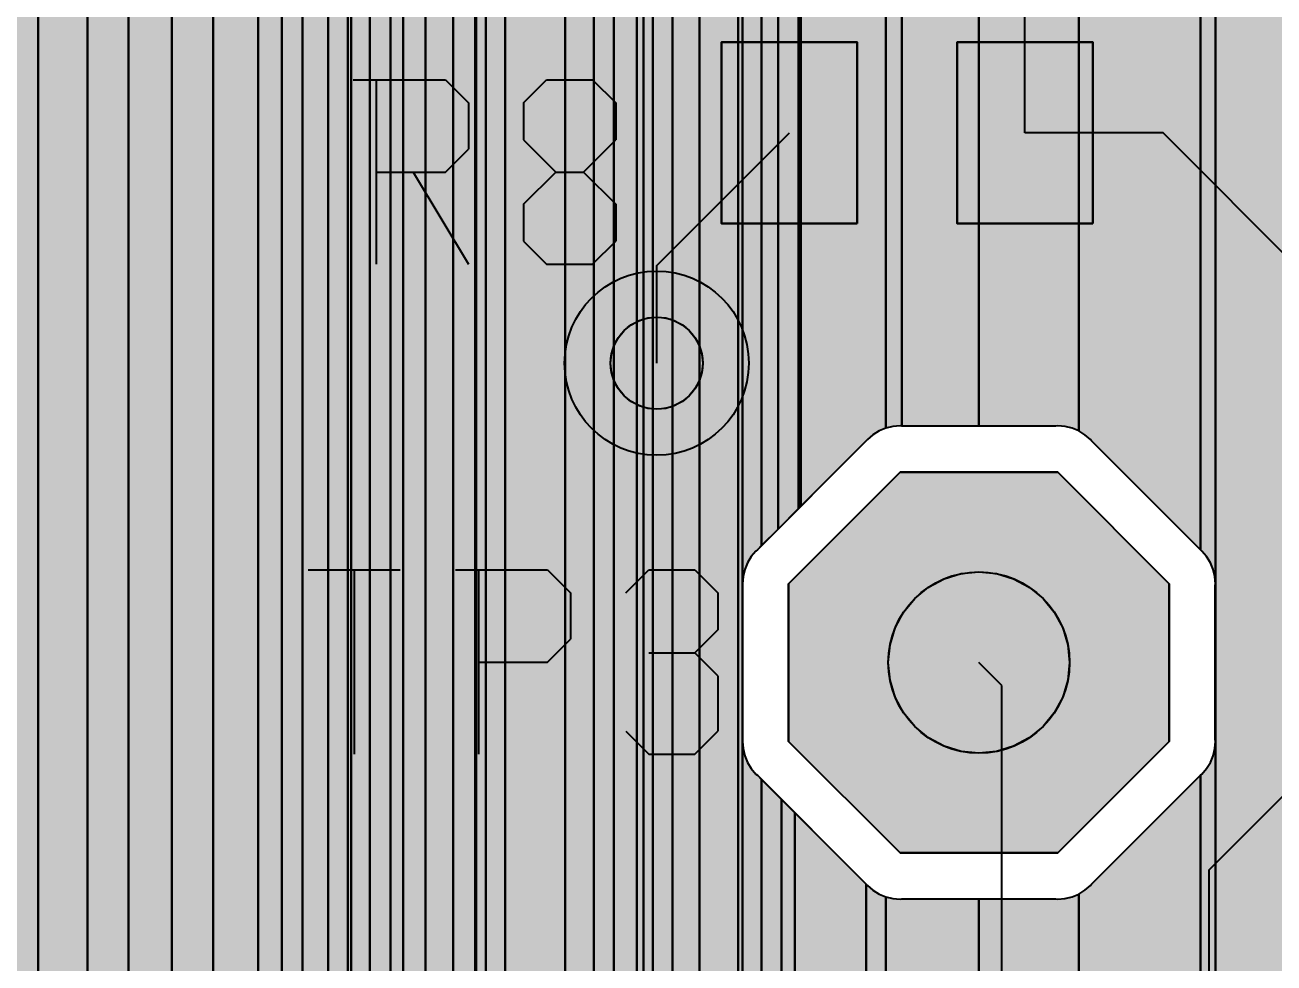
# Model space of a CAD drawing. Header units: millimetres. Extents: x 1.4 to 58.4, y 2.1 to 36.1.
# Drawn here: x 19.38 to 26.27, y 21.4 to 26.57 of the extents above; entities that cross this region are included whole.
import ezdxf

# ---------------------------------------------------------------- set-up
doc = ezdxf.new("R2010")
doc.units = ezdxf.units.MM
for name, color, linetype in [('bottom_copper', 7, 'Continuous'), ('drill_plated', 7, 'Continuous'), ('top_copper', 7, 'Continuous'), ('top_silk', 7, 'Continuous')]:
    doc.layers.add(name, color=color, linetype=linetype)

# ---------------------------------------------------------------- blocks, each defined once
blk = doc.blocks.new('Block12349')
at = {"layer": 'bottom_copper', "lineweight": 40}
for points in [[(0, 21.343), (-0.0369, 21.3583), (-0.0758, 21.3676), (-0.1157, 21.3708), (-0.1256, 21.37), (-0.5506, 21.37), (-0.5506, 32.385), (0, 32.385), (0, 21.343)], [(0.672, 20.6876), (0.071, 21.2886), (0.0645, 21.2962), (0.0341, 21.3221), (0, 21.343), (0, 32.385), (0.672, 32.385), (0.672, 20.6876)], [(0.7542, 20.5009), (0.7511, 20.5407), (0.7417, 20.5797), (0.7264, 20.6166), (0.7055, 20.6507), (0.6796, 20.6811), (0.672, 20.6876), (0.672, 32.385), (0.7542, 32.385), (0.7542, 20.5009)], [(1.4791, 0), (0.7542, 0), (0.7542, 32.385), (1.4791, 32.385), (1.4791, 0)], [(0.7542, 19.6311), (0.7534, 19.641), (0.7534, 20.491), (0.7542, 20.5009), (0.7542, 19.6311)], [(0.7542, 0), (0.672, 0), (0.672, 19.4444), (0.6796, 19.4509), (0.7055, 19.4813), (0.7264, 19.5154), (0.7417, 19.5523), (0.751, 19.5912), (0.7542, 19.6311), (0.7542, 0)], [(0.672, 0), (0, 0), (0, 18.789), (0.0341, 18.8099), (0.0645, 18.8358), (0.071, 18.8434), (0.672, 19.4444), (0.672, 0)], [(0, 0), (-0.5506, 0), (-0.5506, 18.762), (-0.1257, 18.762), (-0.1157, 18.7612), (-0.0759, 18.7643), (-0.0369, 18.7737), (0, 18.789), (0, 0)]]:
    blk.add_hatch(color=7, dxfattribs=at).paths.add_polyline_path(points, flags=0)
at = {"layer": 'bottom_copper', "color": 7, "lineweight": 40}
for points in [[(0, 21.343), (-0.0369, 21.3583), (-0.0758, 21.3676), (-0.1157, 21.3708), (-0.1256, 21.37), (-0.5506, 21.37), (-0.5506, 32.385), (0, 32.385), (0, 21.343)], [(0.672, 20.6876), (0.071, 21.2886), (0.0645, 21.2962), (0.0341, 21.3221), (0, 21.343), (0, 32.385), (0.672, 32.385), (0.672, 20.6876)], [(0.7542, 20.5009), (0.7511, 20.5407), (0.7417, 20.5797), (0.7264, 20.6166), (0.7055, 20.6507), (0.6796, 20.6811), (0.672, 20.6876), (0.672, 32.385), (0.7542, 32.385), (0.7542, 20.5009)], [(1.4791, 0), (0.7542, 0), (0.7542, 32.385), (1.4791, 32.385), (1.4791, 0)], [(0.7542, 19.6311), (0.7534, 19.641), (0.7534, 20.491), (0.7542, 20.5009), (0.7542, 19.6311)], [(0.7542, 0), (0.672, 0), (0.672, 19.4444), (0.6796, 19.4509), (0.7055, 19.4813), (0.7264, 19.5154), (0.7417, 19.5523), (0.751, 19.5912), (0.7542, 19.6311), (0.7542, 0)], [(0.672, 0), (0, 0), (0, 18.789), (0.0341, 18.8099), (0.0645, 18.8358), (0.071, 18.8434), (0.672, 19.4444), (0.672, 0)], [(0, 0), (-0.5506, 0), (-0.5506, 18.762), (-0.1257, 18.762), (-0.1157, 18.7612), (-0.0759, 18.7643), (-0.0369, 18.7737), (0, 18.789), (0, 0)]]:
    blk.add_lwpolyline(points, close=True, dxfattribs=at)
blk = doc.blocks.new('Block15609')
at = {"layer": 'bottom_copper', "lineweight": 40}
for points in [[(2.54, 21.3583), (2.5031, 21.343), (2.469, 21.3221), (2.4386, 21.2962), (2.4321, 21.2886), (2.0717, 20.9282), (2.0717, 32.385), (2.54, 32.385), (2.54, 21.3583)], [(2.6287, 21.37), (2.6188, 21.3708), (2.579, 21.3677), (2.54, 21.3583), (2.54, 32.385), (2.6287, 32.385), (2.6288, 21.37)], [(3.0537, 21.37), (2.6288, 21.37), (2.6288, 32.385), (3.0537, 32.385), (3.0537, 21.37)], [(2.0717, 20.9282), (2.0582, 20.9147), (2.0582, 27.7012), (2.0659, 27.7197), (2.0705, 27.7391), (2.0717, 27.7591), (2.0717, 20.9282)], [(2.0582, 20.9147), (1.9451, 20.8016), (1.9451, 27.6317), (1.9646, 27.6333), (1.9841, 27.6379), (2.0025, 27.6456), (2.0196, 27.656), (2.0348, 27.669), (2.0478, 27.6842), (2.0582, 27.7012), (2.0582, 20.9147)], [(1.9451, 20.8016), (1.8546, 20.7111), (1.8546, 27.3098), (1.9075, 27.3627), (1.9208, 27.3776), (1.9312, 27.3946), (1.9389, 27.4131), (1.9435, 27.4325), (1.9451, 27.4525), (1.9451, 20.8016)], [(1.8546, 20.7111), (1.8312, 20.6877), (1.8235, 20.6811), (1.7978, 20.6509), (1.7767, 20.6166), (1.7614, 20.5797), (1.7521, 20.5408), (1.7489, 20.5009), (1.7489, 27.2041), (1.8546, 27.3098), (1.8546, 20.7111)], [(1.725, 13.9534), (1.6227, 14.016), (1.5119, 14.0619), (1.5119, 26.9671), (1.725, 27.1802), (1.725, 13.9534)], [(1.7489, 13.933), (1.725, 13.9534), (1.725, 27.1802), (1.7489, 27.2041), (1.7489, 13.933)], [(0, 13.9065), (-0.1225, 13.9065), (-0.1225, 27.113), (0, 26.9906), (0, 13.9065)], [(0.2806, 13.9065), (0.2743, 13.9065), (0.2743, 26.9776), (0.279, 26.9971), (0.2806, 27.017), (0.2806, 13.9065)], [(0.3324, 13.9065), (0.2806, 13.9065), (0.2806, 27.0692), (0.3324, 27.0174), (0.3324, 13.9065)], [(1.2548, 14.0977), (1.203, 14.0936), (1.203, 27.0174), (1.2548, 27.0692), (1.2548, 14.0977)], [(1.3623, 14.0925), (1.2757, 14.0994), (1.2548, 14.0977), (1.2548, 27.017), (1.2564, 26.9971), (1.2611, 26.9776), (1.2687, 26.9592), (1.2792, 26.9421), (1.2921, 26.9269), (1.3073, 26.9139), (1.3244, 26.9035), (1.3429, 26.8958), (1.3623, 26.8912), (1.3623, 14.0925)], [(0.1532, 13.9065), (0, 13.9065), (0, 26.9906), (0.0634, 26.9272), (0.0783, 26.9139), (0.0953, 26.9035), (0.1138, 26.8958), (0.1332, 26.8912), (0.1532, 26.8896), (0.1532, 13.9065)], [(0.2743, 13.9065), (0.1532, 13.9065), (0.1532, 26.8896), (0.1731, 26.8912), (0.1925, 26.8958), (0.211, 26.9035), (0.2281, 26.9139), (0.243, 26.9266), (0.2562, 26.9421), (0.2667, 26.9592), (0.2743, 26.9776), (0.2743, 13.9065)], [(1.5119, 14.0619), (1.3953, 14.0899), (1.3623, 14.0925), (1.3623, 26.8912), (1.3822, 26.8896), (1.4022, 26.8912), (1.4216, 26.8958), (1.4401, 26.9035), (1.4571, 26.9139), (1.472, 26.9272), (1.5119, 26.9671), (1.5119, 14.0619)], [(0.4398, 13.9065), (0.3328, 13.9065), (0.3324, 26.89), (0.334, 26.8701), (0.3386, 26.8506), (0.3463, 26.8322), (0.3567, 26.8151), (0.3697, 26.7999), (0.3849, 26.7869), (0.4019, 26.7765), (0.4204, 26.7688), (0.4398, 26.7642), (0.4398, 13.9065)], [(1.2026, 14.0936), (1.1657, 14.0907), (1.1657, 26.7999), (1.1787, 26.8151), (1.1891, 26.8322), (1.1968, 26.8506), (1.2014, 26.8701), (1.203, 26.89), (1.203, 14.0936)], [(0.7715, 13.9065), (0.4398, 13.9065), (0.4398, 26.7642), (0.4597, 26.763), (0.7715, 26.763), (0.7715, 13.9065)], [(0.9287, 14.016), (0.8264, 13.9534), (0.7715, 13.9065), (0.7715, 26.763), (0.9287, 26.763), (0.9287, 14.016)], [(1.0395, 14.0619), (0.9287, 14.016), (0.9287, 26.763), (1.0395, 26.763), (1.0395, 14.0619)], [(1.1657, 14.0907), (1.1561, 14.0899), (1.0395, 14.0619), (1.0395, 26.763), (1.0756, 26.763), (1.0956, 26.7642), (1.115, 26.7688), (1.1335, 26.7765), (1.1505, 26.7869), (1.1657, 26.7999), (1.1657, 14.0907)], [(1.7497, 19.641), (1.7489, 19.6311), (1.7489, 20.5009), (1.7497, 20.491), (1.7497, 19.641)], [(1.8546, 13.8305), (1.8162, 13.8755), (1.7489, 13.933), (1.7489, 19.6311), (1.752, 19.5913), (1.7614, 19.5523), (1.7767, 19.5154), (1.7976, 19.4813), (1.8235, 19.4509), (1.8311, 19.4444), (1.8546, 19.4209), (1.8546, 13.8305)], [(1.9646, 13.6629), (1.9567, 13.682), (1.8941, 13.7843), (1.8546, 13.8305), (1.8546, 19.4209), (1.9646, 19.3109), (1.9646, 13.6629)], [(2.0377, 13.335), (2.0306, 13.4546), (2.0026, 13.5712), (1.9646, 13.6629), (1.9646, 19.3109), (2.0377, 19.2378), (2.0377, 13.335)], [(2.4321, 0), (2.0377, 0), (2.0377, 19.2378), (2.4321, 18.8434), (2.4321, 0)], [(2.54, 0), (2.4321, 0), (2.4321, 18.8434), (2.4386, 18.8358), (2.469, 18.8099), (2.5031, 18.789), (2.54, 18.7737), (2.54, 0)], [(3.0537, 0), (2.54, 0), (2.54, 18.7737), (2.5789, 18.7644), (2.6188, 18.7612), (2.6287, 18.762), (3.0537, 18.762), (3.0537, 0)]]:
    blk.add_hatch(color=7, dxfattribs=at).paths.add_polyline_path(points, flags=0)
at = {"layer": 'bottom_copper', "color": 7, "lineweight": 40}
for points in [[(2.54, 21.3583), (2.5031, 21.343), (2.469, 21.3221), (2.4386, 21.2962), (2.4321, 21.2886), (2.0717, 20.9282), (2.0717, 32.385), (2.54, 32.385), (2.54, 21.3583)], [(2.6287, 21.37), (2.6188, 21.3708), (2.579, 21.3677), (2.54, 21.3583), (2.54, 32.385), (2.6287, 32.385), (2.6288, 21.37)], [(3.0537, 21.37), (2.6288, 21.37), (2.6288, 32.385), (3.0537, 32.385), (3.0537, 21.37)], [(2.0717, 20.9282), (2.0582, 20.9147), (2.0582, 27.7012), (2.0659, 27.7197), (2.0705, 27.7391), (2.0717, 27.7591), (2.0717, 20.9282)], [(2.0582, 20.9147), (1.9451, 20.8016), (1.9451, 27.6317), (1.9646, 27.6333), (1.9841, 27.6379), (2.0025, 27.6456), (2.0196, 27.656), (2.0348, 27.669), (2.0478, 27.6842), (2.0582, 27.7012), (2.0582, 20.9147)], [(1.9451, 20.8016), (1.8546, 20.7111), (1.8546, 27.3098), (1.9075, 27.3627), (1.9208, 27.3776), (1.9312, 27.3946), (1.9389, 27.4131), (1.9435, 27.4325), (1.9451, 27.4525), (1.9451, 20.8016)], [(1.8546, 20.7111), (1.8312, 20.6877), (1.8235, 20.6811), (1.7978, 20.6509), (1.7767, 20.6166), (1.7614, 20.5797), (1.7521, 20.5408), (1.7489, 20.5009), (1.7489, 27.2041), (1.8546, 27.3098), (1.8546, 20.7111)], [(1.725, 13.9534), (1.6227, 14.016), (1.5119, 14.0619), (1.5119, 26.9671), (1.725, 27.1802), (1.725, 13.9534)], [(1.7489, 13.933), (1.725, 13.9534), (1.725, 27.1802), (1.7489, 27.2041), (1.7489, 13.933)], [(0, 13.9065), (-0.1225, 13.9065), (-0.1225, 27.113), (0, 26.9906), (0, 13.9065)], [(0.2806, 13.9065), (0.2743, 13.9065), (0.2743, 26.9776), (0.279, 26.9971), (0.2806, 27.017), (0.2806, 13.9065)], [(0.3324, 13.9065), (0.2806, 13.9065), (0.2806, 27.0692), (0.3324, 27.0174), (0.3324, 13.9065)], [(1.2548, 14.0977), (1.203, 14.0936), (1.203, 27.0174), (1.2548, 27.0692), (1.2548, 14.0977)], [(1.3623, 14.0925), (1.2757, 14.0994), (1.2548, 14.0977), (1.2548, 27.017), (1.2564, 26.9971), (1.2611, 26.9776), (1.2687, 26.9592), (1.2792, 26.9421), (1.2921, 26.9269), (1.3073, 26.9139), (1.3244, 26.9035), (1.3429, 26.8958), (1.3623, 26.8912), (1.3623, 14.0925)], [(0.1532, 13.9065), (0, 13.9065), (0, 26.9906), (0.0634, 26.9272), (0.0783, 26.9139), (0.0953, 26.9035), (0.1138, 26.8958), (0.1332, 26.8912), (0.1532, 26.8896), (0.1532, 13.9065)], [(0.2743, 13.9065), (0.1532, 13.9065), (0.1532, 26.8896), (0.1731, 26.8912), (0.1925, 26.8958), (0.211, 26.9035), (0.2281, 26.9139), (0.243, 26.9266), (0.2562, 26.9421), (0.2667, 26.9592), (0.2743, 26.9776), (0.2743, 13.9065)], [(1.5119, 14.0619), (1.3953, 14.0899), (1.3623, 14.0925), (1.3623, 26.8912), (1.3822, 26.8896), (1.4022, 26.8912), (1.4216, 26.8958), (1.4401, 26.9035), (1.4571, 26.9139), (1.472, 26.9272), (1.5119, 26.9671), (1.5119, 14.0619)], [(0.4398, 13.9065), (0.3328, 13.9065), (0.3324, 26.89), (0.334, 26.8701), (0.3386, 26.8506), (0.3463, 26.8322), (0.3567, 26.8151), (0.3697, 26.7999), (0.3849, 26.7869), (0.4019, 26.7765), (0.4204, 26.7688), (0.4398, 26.7642), (0.4398, 13.9065)], [(1.2026, 14.0936), (1.1657, 14.0907), (1.1657, 26.7999), (1.1787, 26.8151), (1.1891, 26.8322), (1.1968, 26.8506), (1.2014, 26.8701), (1.203, 26.89), (1.203, 14.0936)], [(0.7715, 13.9065), (0.4398, 13.9065), (0.4398, 26.7642), (0.4597, 26.763), (0.7715, 26.763), (0.7715, 13.9065)], [(0.9287, 14.016), (0.8264, 13.9534), (0.7715, 13.9065), (0.7715, 26.763), (0.9287, 26.763), (0.9287, 14.016)], [(1.0395, 14.0619), (0.9287, 14.016), (0.9287, 26.763), (1.0395, 26.763), (1.0395, 14.0619)], [(1.1657, 14.0907), (1.1561, 14.0899), (1.0395, 14.0619), (1.0395, 26.763), (1.0756, 26.763), (1.0956, 26.7642), (1.115, 26.7688), (1.1335, 26.7765), (1.1505, 26.7869), (1.1657, 26.7999), (1.1657, 14.0907)], [(1.7497, 19.641), (1.7489, 19.6311), (1.7489, 20.5009), (1.7497, 20.491), (1.7497, 19.641)], [(1.8546, 13.8305), (1.8162, 13.8755), (1.7489, 13.933), (1.7489, 19.6311), (1.752, 19.5913), (1.7614, 19.5523), (1.7767, 19.5154), (1.7976, 19.4813), (1.8235, 19.4509), (1.8311, 19.4444), (1.8546, 19.4209), (1.8546, 13.8305)], [(1.9646, 13.6629), (1.9567, 13.682), (1.8941, 13.7843), (1.8546, 13.8305), (1.8546, 19.4209), (1.9646, 19.3109), (1.9646, 13.6629)], [(2.0377, 13.335), (2.0306, 13.4546), (2.0026, 13.5712), (1.9646, 13.6629), (1.9646, 19.3109), (2.0377, 19.2378), (2.0377, 13.335)], [(2.4321, 0), (2.0377, 0), (2.0377, 19.2378), (2.4321, 18.8434), (2.4321, 0)], [(2.54, 0), (2.4321, 0), (2.4321, 18.8434), (2.4386, 18.8358), (2.469, 18.8099), (2.5031, 18.789), (2.54, 18.7737), (2.54, 0)], [(3.0537, 0), (2.54, 0), (2.54, 18.7737), (2.5789, 18.7644), (2.6188, 18.7612), (2.6287, 18.762), (3.0537, 18.762), (3.0537, 0)]]:
    blk.add_lwpolyline(points, close=True, dxfattribs=at)
blk = doc.blocks.new('Block17461')
at = {"layer": 'bottom_copper', "lineweight": 40}
for points in [[(2.0298, 14.8003), (1.9672, 14.698), (1.9213, 14.5872), (1.8933, 14.4706), (1.8839, 14.351), (1.8839, 32.385), (2.0298, 32.385), (2.0298, 14.8003)], [(2.3012, 15.032), (2.1989, 14.9694), (2.1077, 14.8915), (2.0298, 14.8003), (2.0298, 32.385), (2.3012, 32.385), (2.3012, 15.032)], [(2.5286, 15.1059), (2.412, 15.0779), (2.3012, 15.032), (2.3012, 32.385), (2.5286, 32.385), (2.5286, 15.1059)], [(2.7678, 15.1059), (2.6482, 15.1153), (2.5286, 15.1059), (2.5286, 32.385), (2.7678, 32.385), (2.7678, 15.1059)], [(2.9952, 15.032), (2.8844, 15.0779), (2.7678, 15.1059), (2.7678, 32.385), (2.9952, 32.385), (2.9952, 15.032)], [(3.2443, 14.8264), (3.1887, 14.8915), (3.0975, 14.9694), (2.9952, 15.032), (2.9952, 32.385), (3.2443, 32.385), (3.2443, 14.8264)], [(3.3748, 14.5879), (3.3292, 14.698), (3.2666, 14.8003), (3.2443, 14.8264), (3.2443, 32.385), (3.3748, 32.385), (3.3748, 14.5879)], [(3.4871, 14.3203), (3.4073, 14.4001), (3.4031, 14.4706), (3.3751, 14.5872), (3.3748, 14.5879), (3.3748, 32.385), (3.4871, 32.385), (3.4871, 14.3203)], [(3.6302, 14.1772), (3.4871, 14.3203), (3.4871, 32.385), (3.6302, 32.385), (3.6302, 14.1772)], [(3.7373, 14.0701), (3.6302, 14.1772), (3.6302, 27.7591), (3.6314, 27.7391), (3.636, 27.7197), (3.6437, 27.7012), (3.6541, 27.6842), (3.6671, 27.669), (3.6823, 27.656), (3.6994, 27.6456), (3.7178, 27.6379), (3.7373, 27.6332), (3.7373, 14.0701)], [(3.7568, 14.0506), (3.7373, 14.0701), (3.7373, 27.6332), (3.7568, 27.6317), (3.7568, 14.0506)], [(3.8603, 13.9471), (3.7568, 14.0506), (3.7568, 27.4525), (3.7584, 27.4325), (3.763, 27.4131), (3.7707, 27.3946), (3.7811, 27.3776), (3.7941, 27.363), (3.8603, 27.2968), (3.8603, 13.9471)], [(3.974, 13.9065), (3.9009, 13.9065), (3.8603, 13.9471), (3.8603, 27.2968), (3.974, 27.183), (3.974, 13.9065)], [(4.044, 13.9065), (3.974, 13.9065), (3.974, 27.183), (4.044, 27.113), (4.044, 13.9065)]]:
    blk.add_hatch(color=7, dxfattribs=at).paths.add_polyline_path(points, flags=0)
at = {"layer": 'bottom_copper', "color": 7, "lineweight": 40}
for points in [[(2.0298, 14.8003), (1.9672, 14.698), (1.9213, 14.5872), (1.8933, 14.4706), (1.8839, 14.351), (1.8839, 32.385), (2.0298, 32.385), (2.0298, 14.8003)], [(2.3012, 15.032), (2.1989, 14.9694), (2.1077, 14.8915), (2.0298, 14.8003), (2.0298, 32.385), (2.3012, 32.385), (2.3012, 15.032)], [(2.5286, 15.1059), (2.412, 15.0779), (2.3012, 15.032), (2.3012, 32.385), (2.5286, 32.385), (2.5286, 15.1059)], [(2.7678, 15.1059), (2.6482, 15.1153), (2.5286, 15.1059), (2.5286, 32.385), (2.7678, 32.385), (2.7678, 15.1059)], [(2.9952, 15.032), (2.8844, 15.0779), (2.7678, 15.1059), (2.7678, 32.385), (2.9952, 32.385), (2.9952, 15.032)], [(3.2443, 14.8264), (3.1887, 14.8915), (3.0975, 14.9694), (2.9952, 15.032), (2.9952, 32.385), (3.2443, 32.385), (3.2443, 14.8264)], [(3.3748, 14.5879), (3.3292, 14.698), (3.2666, 14.8003), (3.2443, 14.8264), (3.2443, 32.385), (3.3748, 32.385), (3.3748, 14.5879)], [(3.4871, 14.3203), (3.4073, 14.4001), (3.4031, 14.4706), (3.3751, 14.5872), (3.3748, 14.5879), (3.3748, 32.385), (3.4871, 32.385), (3.4871, 14.3203)], [(3.6302, 14.1772), (3.4871, 14.3203), (3.4871, 32.385), (3.6302, 32.385), (3.6302, 14.1772)], [(3.7373, 14.0701), (3.6302, 14.1772), (3.6302, 27.7591), (3.6314, 27.7391), (3.636, 27.7197), (3.6437, 27.7012), (3.6541, 27.6842), (3.6671, 27.669), (3.6823, 27.656), (3.6994, 27.6456), (3.7178, 27.6379), (3.7373, 27.6332), (3.7373, 14.0701)], [(3.7568, 14.0506), (3.7373, 14.0701), (3.7373, 27.6332), (3.7568, 27.6317), (3.7568, 14.0506)], [(3.8603, 13.9471), (3.7568, 14.0506), (3.7568, 27.4525), (3.7584, 27.4325), (3.763, 27.4131), (3.7707, 27.3946), (3.7811, 27.3776), (3.7941, 27.363), (3.8603, 27.2968), (3.8603, 13.9471)], [(3.974, 13.9065), (3.9009, 13.9065), (3.8603, 13.9471), (3.8603, 27.2968), (3.974, 27.183), (3.974, 13.9065)], [(4.044, 13.9065), (3.974, 13.9065), (3.974, 27.183), (4.044, 27.113), (4.044, 13.9065)]]:
    blk.add_lwpolyline(points, close=True, dxfattribs=at)

msp = doc.modelspace()

# ---------------------------------------------------------------- hatches: boundary and pattern name
at = {"layer": 'bottom_copper', "lineweight": 40}
for points in [[(23.1171, 24.6554), (23.1027, 24.6078), (23.0792, 24.5639), (23.0476, 24.5254), (23.0091, 24.4938), (22.9652, 24.4703), (22.9176, 24.4559), (22.868, 24.451), (22.8184, 24.4559), (22.7708, 24.4703), (22.7269, 24.4938), (22.6884, 24.5254), (22.6568, 24.5639), (22.6333, 24.6078), (22.6189, 24.6554), (22.614, 24.705), (22.6189, 24.7546), (22.6333, 24.8022), (22.6568, 24.8461), (22.6884, 24.8846), (22.7269, 24.9162), (22.7708, 24.9397), (22.8184, 24.9541), (22.868, 24.959), (22.9176, 24.9541), (22.9652, 24.9397), (23.0091, 24.9162), (23.0476, 24.8846), (23.0792, 24.8461), (23.1027, 24.8022), (23.1171, 24.7546), (23.122, 24.705), (23.1171, 24.6554)], [(25.696, 22.6191), (25.0809, 22.004), (24.2111, 22.004), (23.596, 22.6191), (23.596, 23.4889), (24.2111, 24.104), (25.0809, 24.104), (25.696, 23.4889), (25.696, 22.6191)], [(25.1364, 22.9565), (25.1079, 22.8627), (25.0617, 22.7762), (24.9996, 22.7004), (24.9238, 22.6383), (24.8373, 22.5921), (24.7435, 22.5636), (24.646, 22.554), (24.5485, 22.5636), (24.4547, 22.5921), (24.3682, 22.6383), (24.2924, 22.7004), (24.2303, 22.7762), (24.1841, 22.8627), (24.1556, 22.9565), (24.146, 23.054), (24.1556, 23.1515), (24.1841, 23.2453), (24.2303, 23.3318), (24.2924, 23.4076), (24.3682, 23.4697), (24.4547, 23.5159), (24.5485, 23.5444), (24.646, 23.554), (24.7435, 23.5444), (24.8373, 23.5159), (24.9238, 23.4697), (24.9996, 23.4076), (25.0617, 23.3318), (25.1079, 23.2453), (25.1364, 23.1515), (25.146, 23.054), (25.1364, 22.9565)]]:
    msp.add_hatch(color=7, dxfattribs=at).paths.add_polyline_path(points, flags=0)
at = {"layer": 'drill_plated', "lineweight": 40}
for points in [[(23.1171, 24.6554), (23.1027, 24.6078), (23.0792, 24.5639), (23.0476, 24.5254), (23.0091, 24.4938), (22.9652, 24.4703), (22.9176, 24.4559), (22.868, 24.451), (22.8184, 24.4559), (22.7708, 24.4703), (22.7269, 24.4938), (22.6884, 24.5254), (22.6568, 24.5639), (22.6333, 24.6078), (22.6189, 24.6554), (22.614, 24.705), (22.6189, 24.7546), (22.6333, 24.8022), (22.6568, 24.8461), (22.6884, 24.8846), (22.7269, 24.9162), (22.7708, 24.9397), (22.8184, 24.9541), (22.868, 24.959), (22.9176, 24.9541), (22.9652, 24.9397), (23.0091, 24.9162), (23.0476, 24.8846), (23.0792, 24.8461), (23.1027, 24.8022), (23.1171, 24.7546), (23.122, 24.705), (23.1171, 24.6554)], [(25.1364, 22.9565), (25.1079, 22.8627), (25.0617, 22.7762), (24.9996, 22.7004), (24.9238, 22.6383), (24.8373, 22.5921), (24.7435, 22.5636), (24.646, 22.554), (24.5485, 22.5636), (24.4547, 22.5921), (24.3682, 22.6383), (24.2924, 22.7004), (24.2303, 22.7762), (24.1841, 22.8627), (24.1556, 22.9565), (24.146, 23.054), (24.1556, 23.1515), (24.1841, 23.2453), (24.2303, 23.3318), (24.2924, 23.4076), (24.3682, 23.4697), (24.4547, 23.5159), (24.5485, 23.5444), (24.646, 23.554), (24.7435, 23.5444), (24.8373, 23.5159), (24.9238, 23.4697), (24.9996, 23.4076), (25.0617, 23.3318), (25.1079, 23.2453), (25.1364, 23.1515), (25.146, 23.054), (25.1364, 22.9565)]]:
    msp.add_hatch(color=7, dxfattribs=at).paths.add_polyline_path(points, flags=0)
at = {"layer": 'top_copper', "lineweight": 40}
for points in [[(23.9749, 25.4751), (23.2251, 25.4751), (23.2251, 26.4749), (23.9749, 26.4749), (23.9749, 25.4751)], [(25.2749, 25.4751), (24.5251, 25.4751), (24.5251, 26.4749), (25.2749, 26.4749), (25.2749, 25.4751)], [(23.1171, 24.6554), (23.1027, 24.6078), (23.0792, 24.5639), (23.0476, 24.5254), (23.0091, 24.4938), (22.9652, 24.4703), (22.9176, 24.4559), (22.868, 24.451), (22.8184, 24.4559), (22.7708, 24.4703), (22.7269, 24.4938), (22.6884, 24.5254), (22.6568, 24.5639), (22.6333, 24.6078), (22.6189, 24.6554), (22.614, 24.705), (22.6189, 24.7546), (22.6333, 24.8022), (22.6568, 24.8461), (22.6884, 24.8846), (22.7269, 24.9162), (22.7708, 24.9397), (22.8184, 24.9541), (22.868, 24.959), (22.9176, 24.9541), (22.9652, 24.9397), (23.0091, 24.9162), (23.0476, 24.8846), (23.0792, 24.8461), (23.1027, 24.8022), (23.1171, 24.7546), (23.122, 24.705), (23.1171, 24.6554)], [(25.696, 22.6191), (25.0809, 22.004), (24.2111, 22.004), (23.596, 22.6191), (23.596, 23.4889), (24.2111, 24.104), (25.0809, 24.104), (25.696, 23.4889), (25.696, 22.6191)], [(25.1364, 22.9565), (25.1079, 22.8627), (25.0617, 22.7762), (24.9996, 22.7004), (24.9238, 22.6383), (24.8373, 22.5921), (24.7435, 22.5636), (24.646, 22.554), (24.5485, 22.5636), (24.4547, 22.5921), (24.3682, 22.6383), (24.2924, 22.7004), (24.2303, 22.7762), (24.1841, 22.8627), (24.1556, 22.9565), (24.146, 23.054), (24.1556, 23.1515), (24.1841, 23.2453), (24.2303, 23.3318), (24.2924, 23.4076), (24.3682, 23.4697), (24.4547, 23.5159), (24.5485, 23.5444), (24.646, 23.554), (24.7435, 23.5444), (24.8373, 23.5159), (24.9238, 23.4697), (24.9996, 23.4076), (25.0617, 23.3318), (25.1079, 23.2453), (25.1364, 23.1515), (25.146, 23.054), (25.1364, 22.9565)]]:
    msp.add_hatch(color=7, dxfattribs=at).paths.add_polyline_path(points, flags=0)

# ---------------------------------------------------------------- linework, layer by layer
at = {"layer": 'bottom_copper', "color": 7, "lineweight": 40}
for p, q in [((24.646, 24.358), (24.646, 35.373)), ((24.646, 35.373), (24.646, 24.358)), ((21.4698, 16.8945), (21.4698, 30.101)), ((21.4698, 30.101), (21.4698, 16.8945)), ((24.0954, 24.331), (24.0613, 24.3101)), ((24.1323, 24.3463), (24.0954, 24.331)), ((24.1712, 24.3556), (24.1323, 24.3463)), ((24.1713, 24.3557), (24.1712, 24.3556)), ((24.2111, 24.3588), (24.1713, 24.3557)), ((24.221, 24.358), (24.2111, 24.3588)), ((24.646, 24.358), (24.221, 24.358)), ((25.0709, 24.358), (24.646, 24.358)), ((25.0809, 24.3588), (25.0709, 24.358)), ((25.1208, 24.3556), (25.0809, 24.3588)), ((25.1597, 24.3463), (25.1208, 24.3556)), ((25.1966, 24.331), (25.1597, 24.3463)), ((25.2307, 24.3101), (25.1966, 24.331)), ((24.0244, 24.2766), (23.4234, 23.6756)), ((24.0309, 24.2842), (24.0244, 24.2766)), ((24.0613, 24.3101), (24.0309, 24.2842)), ((25.2611, 24.2842), (25.2307, 24.3101)), ((25.2676, 24.2766), (25.2611, 24.2842)), ((25.8686, 23.6756), (25.2676, 24.2766)), ((24.2111, 24.104), (23.596, 23.4889)), ((25.0809, 24.104), (24.2111, 24.104)), ((25.696, 23.4889), (25.0809, 24.104)), ((23.3899, 23.6387), (23.369, 23.6046)), ((23.4158, 23.6691), (23.3899, 23.6387)), ((23.4234, 23.6756), (23.4158, 23.6691)), ((25.8762, 23.6691), (25.8686, 23.6756)), ((25.9021, 23.6387), (25.8762, 23.6691)), ((25.923, 23.6046), (25.9021, 23.6387)), ((23.369, 23.6046), (23.3537, 23.5677)), ((25.9383, 23.5677), (25.923, 23.6046)), ((23.3444, 23.5288), (23.3412, 23.4889)), ((23.3537, 23.5677), (23.3444, 23.5288)), ((25.9476, 23.5288), (25.9383, 23.5677)), ((25.9477, 23.5287), (25.9476, 23.5288)), ((25.9508, 23.4889), (25.9477, 23.5287)), ((23.3412, 23.4889), (23.342, 23.479)), ((23.342, 23.479), (23.342, 22.629)), ((23.596, 23.4889), (23.596, 22.6191)), ((25.696, 22.6191), (25.696, 23.4889)), ((25.95, 23.479), (25.9508, 23.4889)), ((25.95, 22.629), (25.95, 23.479)), ((23.342, 22.629), (23.3412, 22.6191)), ((23.3412, 22.6191), (23.3443, 22.5793)), ((23.596, 22.6191), (24.2111, 22.004)), ((25.0809, 22.004), (25.696, 22.6191)), ((25.9476, 22.5792), (25.9508, 22.6191)), ((25.9508, 22.6191), (25.95, 22.629)), ((23.3443, 22.5793), (23.3444, 22.5792)), ((23.3444, 22.5792), (23.3537, 22.5403)), ((23.3537, 22.5403), (23.369, 22.5034)), ((25.923, 22.5034), (25.9383, 22.5403)), ((25.9383, 22.5403), (25.9476, 22.5792)), ((23.369, 22.5034), (23.3899, 22.4693)), ((23.3899, 22.4693), (23.4158, 22.4389)), ((25.8762, 22.4389), (25.9021, 22.4693)), ((25.9021, 22.4693), (25.923, 22.5034)), ((23.4158, 22.4389), (23.4234, 22.4324)), ((23.4234, 22.4324), (24.0244, 21.8314)), ((25.2676, 21.8314), (25.8686, 22.4324)), ((25.8686, 22.4324), (25.8762, 22.4389)), ((24.2111, 22.004), (25.0809, 22.004)), ((24.0244, 21.8314), (24.0309, 21.8238)), ((24.0309, 21.8238), (24.0613, 21.7979)), ((24.0613, 21.7979), (24.0954, 21.777)), ((24.0954, 21.777), (24.1323, 21.7617)), ((25.1597, 21.7617), (25.1966, 21.777)), ((25.1966, 21.777), (25.2307, 21.7979)), ((25.2307, 21.7979), (25.2611, 21.8238)), ((25.2611, 21.8238), (25.2676, 21.8314)), ((24.1323, 21.7617), (24.1712, 21.7524)), ((24.1712, 21.7524), (24.2111, 21.7492)), ((24.2111, 21.7492), (24.2211, 21.75)), ((24.2211, 21.75), (24.646, 21.75)), ((24.646, 2.988), (24.646, 21.75)), ((24.646, 21.75), (25.071, 21.75)), ((24.646, 21.75), (24.646, 2.988)), ((25.071, 21.75), (25.0809, 21.7492)), ((25.0809, 21.7492), (25.1207, 21.7523)), ((25.1207, 21.7523), (25.1208, 21.7524)), ((25.1208, 21.7524), (25.1597, 21.7617))]:
    msp.add_line(p, q, dxfattribs=at)
for points in [[(23.1171, 24.6554), (23.1027, 24.6078), (23.0792, 24.5639), (23.0476, 24.5254), (23.0091, 24.4938), (22.9652, 24.4703), (22.9176, 24.4559), (22.868, 24.451), (22.8184, 24.4559), (22.7708, 24.4703), (22.7269, 24.4938), (22.6884, 24.5254), (22.6568, 24.5639), (22.6333, 24.6078), (22.6189, 24.6554), (22.614, 24.705), (22.6189, 24.7546), (22.6333, 24.8022), (22.6568, 24.8461), (22.6884, 24.8846), (22.7269, 24.9162), (22.7708, 24.9397), (22.8184, 24.9541), (22.868, 24.959), (22.9176, 24.9541), (22.9652, 24.9397), (23.0091, 24.9162), (23.0476, 24.8846), (23.0792, 24.8461), (23.1027, 24.8022), (23.1171, 24.7546), (23.122, 24.705), (23.1171, 24.6554)], [(25.696, 22.6191), (25.0809, 22.004), (24.2111, 22.004), (23.596, 22.6191), (23.596, 23.4889), (24.2111, 24.104), (25.0809, 24.104), (25.696, 23.4889), (25.696, 22.6191)], [(25.1364, 22.9565), (25.1079, 22.8627), (25.0617, 22.7762), (24.9996, 22.7004), (24.9238, 22.6383), (24.8373, 22.5921), (24.7435, 22.5636), (24.646, 22.554), (24.5485, 22.5636), (24.4547, 22.5921), (24.3682, 22.6383), (24.2924, 22.7004), (24.2303, 22.7762), (24.1841, 22.8627), (24.1556, 22.9565), (24.146, 23.054), (24.1556, 23.1515), (24.1841, 23.2453), (24.2303, 23.3318), (24.2924, 23.4076), (24.3682, 23.4697), (24.4547, 23.5159), (24.5485, 23.5444), (24.646, 23.554), (24.7435, 23.5444), (24.8373, 23.5159), (24.9238, 23.4697), (24.9996, 23.4076), (25.0617, 23.3318), (25.1079, 23.2453), (25.1364, 23.1515), (25.146, 23.054), (25.1364, 22.9565)]]:
    msp.add_lwpolyline(points, close=True, dxfattribs=at)
for centre, major_axis in [((22.868, 24.705), (0.508, 0)), ((22.868, 24.705), (0.254, 0)), ((24.646, 23.054), (0.5, 0))]:
    msp.add_ellipse(centre, major_axis=major_axis, ratio=1, dxfattribs=at)
at = {"layer": 'drill_plated', "color": 7, "lineweight": 40}
for points in [[(23.1171, 24.6554), (23.1027, 24.6078), (23.0792, 24.5639), (23.0476, 24.5254), (23.0091, 24.4938), (22.9652, 24.4703), (22.9176, 24.4559), (22.868, 24.451), (22.8184, 24.4559), (22.7708, 24.4703), (22.7269, 24.4938), (22.6884, 24.5254), (22.6568, 24.5639), (22.6333, 24.6078), (22.6189, 24.6554), (22.614, 24.705), (22.6189, 24.7546), (22.6333, 24.8022), (22.6568, 24.8461), (22.6884, 24.8846), (22.7269, 24.9162), (22.7708, 24.9397), (22.8184, 24.9541), (22.868, 24.959), (22.9176, 24.9541), (22.9652, 24.9397), (23.0091, 24.9162), (23.0476, 24.8846), (23.0792, 24.8461), (23.1027, 24.8022), (23.1171, 24.7546), (23.122, 24.705), (23.1171, 24.6554)], [(25.1364, 22.9565), (25.1079, 22.8627), (25.0617, 22.7762), (24.9996, 22.7004), (24.9238, 22.6383), (24.8373, 22.5921), (24.7435, 22.5636), (24.646, 22.554), (24.5485, 22.5636), (24.4547, 22.5921), (24.3682, 22.6383), (24.2924, 22.7004), (24.2303, 22.7762), (24.1841, 22.8627), (24.1556, 22.9565), (24.146, 23.054), (24.1556, 23.1515), (24.1841, 23.2453), (24.2303, 23.3318), (24.2924, 23.4076), (24.3682, 23.4697), (24.4547, 23.5159), (24.5485, 23.5444), (24.646, 23.554), (24.7435, 23.5444), (24.8373, 23.5159), (24.9238, 23.4697), (24.9996, 23.4076), (25.0617, 23.3318), (25.1079, 23.2453), (25.1364, 23.1515), (25.146, 23.054), (25.1364, 22.9565)]]:
    msp.add_lwpolyline(points, close=True, dxfattribs=at)
for centre, major_axis in [((22.868, 24.705), (0.254, 0)), ((24.646, 23.054), (0.5, 0))]:
    msp.add_ellipse(centre, major_axis=major_axis, ratio=1, dxfattribs=at)
at = {"layer": 'top_copper', "color": 7, "lineweight": 40}
for p, q in [((24.9, 25.975), (24.9, 27.499)), ((23.9749, 26.4749), (23.2251, 26.4749)), ((23.2251, 26.4749), (23.2251, 25.4751)), ((23.9749, 25.4751), (23.9749, 26.4749)), ((25.2749, 26.4749), (24.5251, 26.4749)), ((24.5251, 26.4749), (24.5251, 25.4751)), ((25.2749, 25.4751), (25.2749, 26.4749)), ((22.868, 25.243), (23.6, 25.975)), ((25.662, 25.975), (24.9, 25.975)), ((26.424, 25.213), (25.662, 25.975)), ((23.2251, 25.4751), (23.9749, 25.4751)), ((24.5251, 25.4751), (25.2749, 25.4751)), ((22.868, 24.705), (22.868, 25.243)), ((24.2111, 24.104), (23.596, 23.4889)), ((25.0809, 24.104), (24.2111, 24.104)), ((25.696, 23.4889), (25.0809, 24.104)), ((23.596, 23.4889), (23.596, 22.6191)), ((25.696, 22.6191), (25.696, 23.4889)), ((24.773, 22.927), (24.646, 23.054)), ((24.773, 18.99), (24.773, 22.927)), ((23.596, 22.6191), (24.2111, 22.004)), ((25.0809, 22.004), (25.696, 22.6191)), ((25.916, 21.911), (26.424, 22.419)), ((24.2111, 22.004), (25.0809, 22.004)), ((25.916, 18.863), (25.916, 21.911))]:
    msp.add_line(p, q, dxfattribs=at)
for points in [[(23.9749, 25.4751), (23.2251, 25.4751), (23.2251, 26.4749), (23.9749, 26.4749), (23.9749, 25.4751)], [(25.2749, 25.4751), (24.5251, 25.4751), (24.5251, 26.4749), (25.2749, 26.4749), (25.2749, 25.4751)], [(23.1171, 24.6554), (23.1027, 24.6078), (23.0792, 24.5639), (23.0476, 24.5254), (23.0091, 24.4938), (22.9652, 24.4703), (22.9176, 24.4559), (22.868, 24.451), (22.8184, 24.4559), (22.7708, 24.4703), (22.7269, 24.4938), (22.6884, 24.5254), (22.6568, 24.5639), (22.6333, 24.6078), (22.6189, 24.6554), (22.614, 24.705), (22.6189, 24.7546), (22.6333, 24.8022), (22.6568, 24.8461), (22.6884, 24.8846), (22.7269, 24.9162), (22.7708, 24.9397), (22.8184, 24.9541), (22.868, 24.959), (22.9176, 24.9541), (22.9652, 24.9397), (23.0091, 24.9162), (23.0476, 24.8846), (23.0792, 24.8461), (23.1027, 24.8022), (23.1171, 24.7546), (23.122, 24.705), (23.1171, 24.6554)], [(25.696, 22.6191), (25.0809, 22.004), (24.2111, 22.004), (23.596, 22.6191), (23.596, 23.4889), (24.2111, 24.104), (25.0809, 24.104), (25.696, 23.4889), (25.696, 22.6191)], [(25.1364, 22.9565), (25.1079, 22.8627), (25.0617, 22.7762), (24.9996, 22.7004), (24.9238, 22.6383), (24.8373, 22.5921), (24.7435, 22.5636), (24.646, 22.554), (24.5485, 22.5636), (24.4547, 22.5921), (24.3682, 22.6383), (24.2924, 22.7004), (24.2303, 22.7762), (24.1841, 22.8627), (24.1556, 22.9565), (24.146, 23.054), (24.1556, 23.1515), (24.1841, 23.2453), (24.2303, 23.3318), (24.2924, 23.4076), (24.3682, 23.4697), (24.4547, 23.5159), (24.5485, 23.5444), (24.646, 23.554), (24.7435, 23.5444), (24.8373, 23.5159), (24.9238, 23.4697), (24.9996, 23.4076), (25.0617, 23.3318), (25.1079, 23.2453), (25.1364, 23.1515), (25.146, 23.054), (25.1364, 22.9565)]]:
    msp.add_lwpolyline(points, close=True, dxfattribs=at)
for centre, major_axis in [((22.868, 24.705), (0.508, 0)), ((22.868, 24.705), (0.254, 0)), ((24.646, 23.054), (0.5, 0))]:
    msp.add_ellipse(centre, major_axis=major_axis, ratio=1, dxfattribs=at)
at = {"layer": 'top_silk', "color": 7, "lineweight": 40}
for p, q in [((21.1939, 26.2671), (21.7019, 26.2671)), ((21.3209, 26.2671), (21.3209, 25.2511)), ((21.7019, 26.2671), (21.8289, 26.1401)), ((22.1337, 26.1401), (22.2607, 26.2671)), ((22.2607, 26.2671), (22.5147, 26.2671)), ((22.5147, 26.2671), (22.6417, 26.1401)), ((21.8289, 26.1401), (21.8289, 25.8861)), ((22.1337, 26.1401), (22.1337, 25.9369)), ((22.6417, 26.1401), (22.6417, 25.9369)), ((22.1337, 25.9369), (22.3115, 25.7591)), ((22.4639, 25.7591), (22.6417, 25.9369)), ((21.7019, 25.7591), (21.8289, 25.8861)), ((21.3209, 25.7591), (21.7019, 25.7591)), ((21.5241, 25.7591), (21.8289, 25.2511)), ((22.1337, 25.5813), (22.3115, 25.7591)), ((22.3115, 25.7591), (22.4639, 25.7591)), ((22.4639, 25.7591), (22.6417, 25.5813)), ((22.1337, 25.5813), (22.1337, 25.3781)), ((22.6417, 25.5813), (22.6417, 25.3781)), ((22.1337, 25.3781), (22.2607, 25.2511)), ((22.5147, 25.2511), (22.6417, 25.3781)), ((22.2607, 25.2511), (22.5147, 25.2511)), ((20.9452, 23.5645), (21.4532, 23.5645)), ((21.1992, 23.5645), (21.1992, 22.5485)), ((21.758, 23.5645), (22.266, 23.5645)), ((21.885, 23.5645), (21.885, 22.5485)), ((22.266, 23.5645), (22.393, 23.4375)), ((22.6978, 23.4375), (22.8248, 23.5645)), ((22.8248, 23.5645), (23.0788, 23.5645)), ((23.0788, 23.5645), (23.2058, 23.4375)), ((22.393, 23.4375), (22.393, 23.1835)), ((23.2058, 23.4375), (23.2058, 23.2343)), ((23.2058, 23.2343), (23.0788, 23.1073)), ((22.266, 23.0565), (22.393, 23.1835)), ((22.8248, 23.1073), (23.0788, 23.1073)), ((23.2058, 22.9803), (23.0788, 23.1073)), ((21.885, 23.0565), (22.266, 23.0565)), ((23.2058, 22.9803), (23.2058, 22.6755)), ((22.6978, 22.6755), (22.8248, 22.5485)), ((23.0788, 22.5485), (23.2058, 22.6755)), ((22.8248, 22.5485), (23.0788, 22.5485))]:
    msp.add_line(p, q, dxfattribs=at)

# ---------------------------------------------------------------- block references
at = {"layer": 'bottom_copper'}
for name, p in [('Block17461', (17.4258, 2.988)), ('Block15609', (21.5923, 2.988)), ('Block12349', (25.1966, 2.988))]:
    msp.add_blockref(name, p, dxfattribs=at)

doc.saveas('drawing.dxf')
